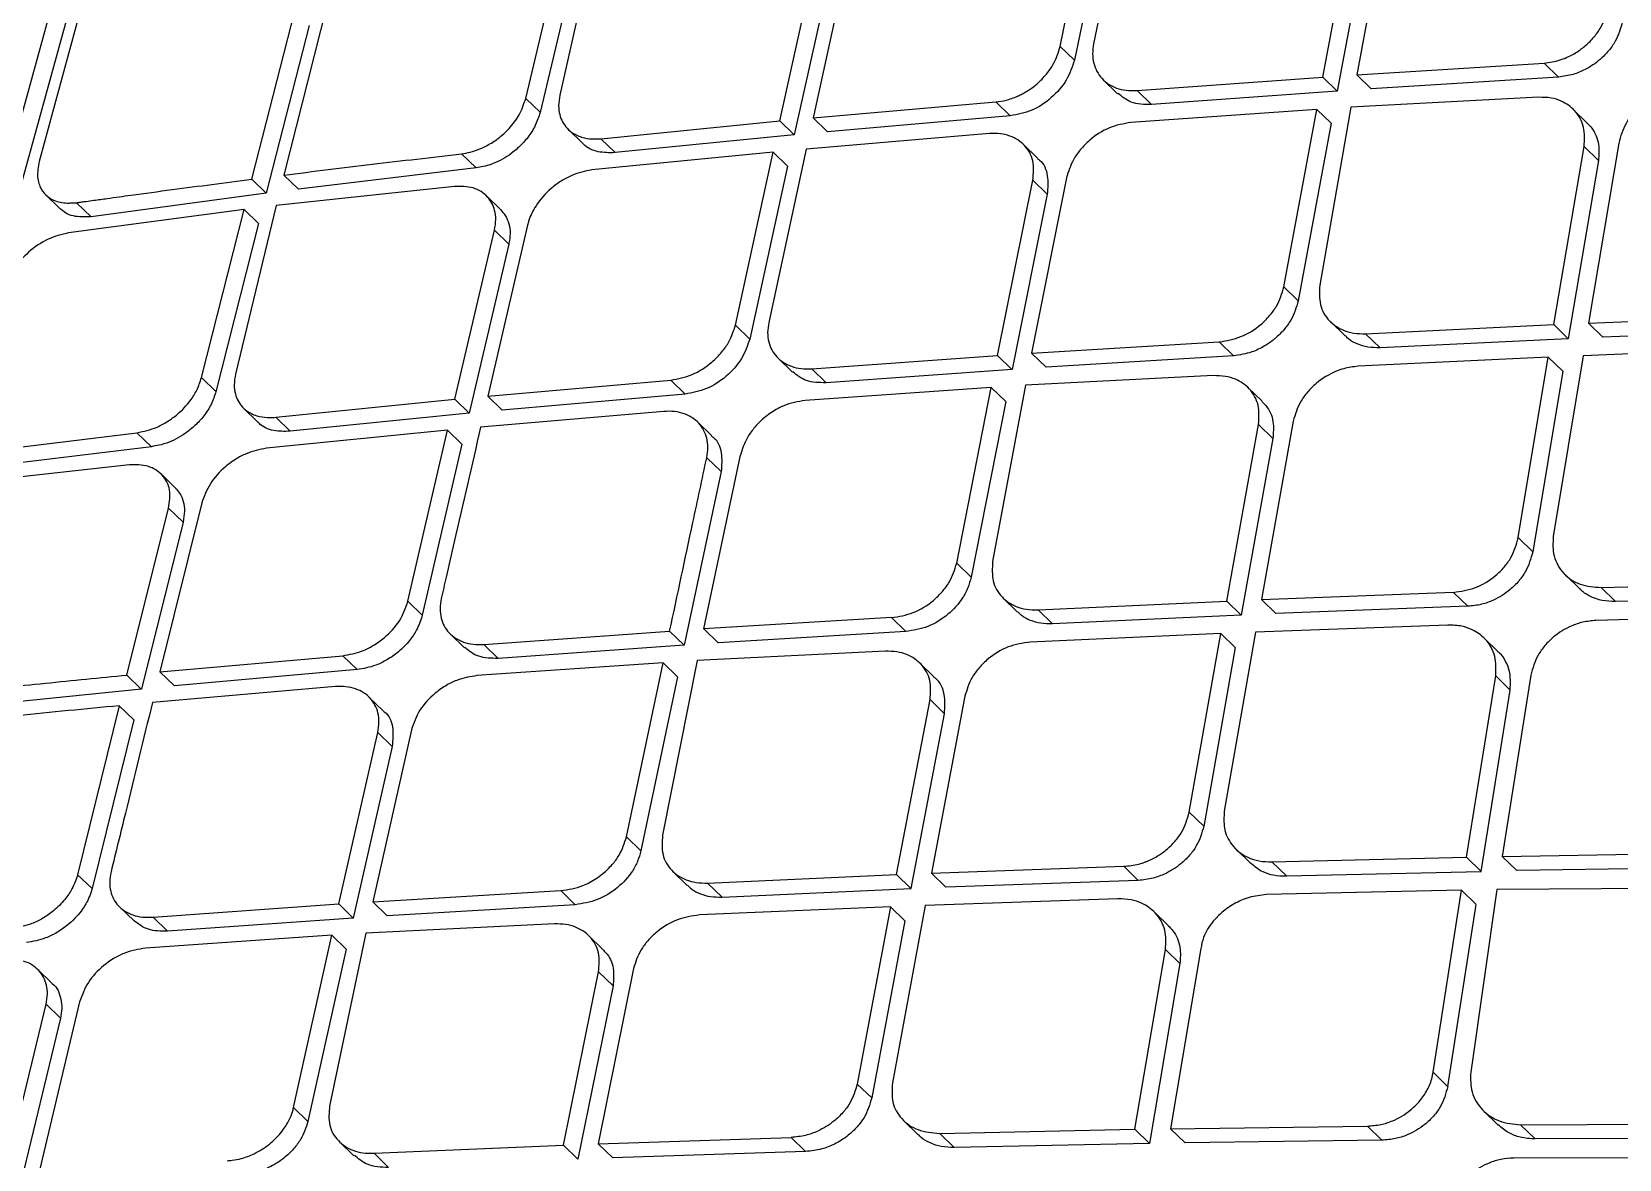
# Model space of a CAD drawing. Extents: x 400 to 501, y 484 to 634.
# Drawn here: x 484.989 to 486.318, y 516.05 to 516.993 of the extents above; entities that cross this region are included whole.
import ezdxf

# ---------------------------------------------------------------- set-up
doc = ezdxf.new("R2010")
doc.units = 0
doc.header["$MEASUREMENT"] = 0
doc.layers.add('DIM', color=3, linetype='Continuous')
doc.layers.add('GEOMETRY', color=3, linetype='Continuous', lineweight=25)

# ---------------------------------------------------------------- blocks, each defined once
blk = doc.blocks.new('2026 GRANDEE')
at = {"layer": 'GEOMETRY', "ltscale": 16}
for p, q in [((35.4249, -79.8593), (35.455, -79.7132)), ((35.4827, -79.7106), (35.4529, -79.857)), ((35.467, -79.7248), (35.4369, -79.8709)), ((35.6448, -79.885), (35.6728, -79.737)), ((35.7009, -79.7348), (35.6731, -79.8831)), ((35.6848, -79.7486), (35.6568, -79.8967)), ((34.9776, -79.9028), (35.0116, -79.7605)), ((35.0385, -79.7572), (35.0062, -79.9)), ((35.0236, -79.7721), (34.9896, -79.9145)), ((35.1904, -79.9217), (35.222, -79.7787)), ((35.2498, -79.7745), (35.2181, -79.9191)), ((35.234, -79.7904), (35.2024, -79.9333)), ((34.5441, -79.9596), (34.5821, -79.8213)), ((34.6081, -79.8171), (34.5703, -79.9557)), ((34.5943, -79.833), (34.5562, -79.9714)), ((34.7485, -79.9703), (34.7844, -79.8299)), ((34.811, -79.8263), (34.7753, -79.967)), ((34.7965, -79.8417), (34.7605, -79.9821)), ((35.4249, -79.8593), (35.4369, -79.8709)), ((35.6731, -79.8831), (35.8299, -79.8733)), ((35.842, -79.8849), (35.8299, -79.8733)), ((35.461, -79.8872), (35.473, -79.899)), ((35.4894, -79.8963), (35.6448, -79.885)), ((35.6448, -79.885), (35.6568, -79.8967)), ((35.6731, -79.8831), (35.6851, -79.8948)), ((35.842, -79.8849), (35.6851, -79.8948)), ((35.4894, -79.8963), (35.5014, -79.9079)), ((35.6568, -79.8967), (35.5014, -79.9079)), ((34.9776, -79.9028), (34.9896, -79.9144)), ((35.2181, -79.9191), (35.3712, -79.9057)), ((35.3712, -79.9057), (35.3832, -79.9173)), ((35.6397, -79.912), (35.4841, -79.923)), ((35.6121, -80.0605), (35.6397, -79.912)), ((35.6397, -79.912), (35.6517, -79.9236)), ((35.6681, -79.9101), (35.6422, -80.0592)), ((35.8254, -79.9019), (35.6681, -79.9101)), ((35.8661, -79.9234), (35.8541, -79.9118)), ((35.0404, -79.9366), (35.1904, -79.9217)), ((35.2024, -79.9333), (35.1904, -79.9217)), ((35.2181, -79.9191), (35.2301, -79.9307)), ((35.3832, -79.9173), (35.2301, -79.9307)), ((35.6517, -79.9236), (35.6241, -80.0722)), ((35.0131, -79.9286), (35.0252, -79.9404)), ((35.0404, -79.9366), (35.0524, -79.9482)), ((35.2024, -79.9333), (35.0524, -79.9482)), ((35.3658, -79.9322), (35.2124, -79.9454)), ((35.406, -79.9527), (35.394, -79.9411)), ((35.8924, -79.9402), (35.867, -80.0908)), ((34.924, -79.9492), (34.9361, -79.9609)), ((35.1847, -79.9479), (35.0329, -79.9627)), ((35.1531, -80.0926), (35.1847, -79.9479)), ((35.2124, -79.9454), (35.181, -80.0903)), ((35.1847, -79.9479), (35.1967, -79.9596)), ((35.838, -80.0921), (35.8634, -79.9431)), ((35.8754, -79.9548), (35.8501, -80.1039)), ((35.8634, -79.9431), (35.8754, -79.9548)), ((34.7753, -79.967), (34.7874, -79.9787)), ((34.9361, -79.9609), (34.7874, -79.9787)), ((35.1967, -79.9596), (35.1651, -80.1042)), ((34.7485, -79.9703), (34.7605, -79.982)), ((34.9179, -79.9764), (34.7688, -79.9925)), ((35.3726, -80.118), (35.4021, -79.9713)), ((35.4303, -79.9692), (35.401, -80.1161)), ((35.4021, -79.9713), (35.4141, -79.983)), ((34.576, -79.9835), (34.588, -79.9952)), ((34.6018, -79.9901), (34.6139, -80.0018)), ((34.7605, -79.9821), (34.6139, -80.0018)), ((34.7688, -79.9925), (34.7348, -80.1337)), ((34.9566, -79.9958), (34.9446, -79.9842)), ((35.4141, -79.983), (35.3847, -80.1297)), ((34.742, -79.9959), (34.5951, -80.0154)), ((34.7063, -80.1365), (34.742, -79.9959)), ((34.754, -80.0076), (34.7184, -80.1483)), ((34.754, -80.0076), (34.742, -79.9959)), ((34.9182, -80.1546), (34.9515, -80.0132)), ((34.9792, -80.009), (34.9459, -80.152)), ((34.9515, -80.0132), (34.9635, -80.0249)), ((34.9635, -80.0249), (34.9303, -80.1663)), ((35.6121, -80.0605), (35.6241, -80.0721)), ((35.867, -80.0908), (36.0273, -80.0843)), ((35.1531, -80.0926), (35.1651, -80.1042)), ((35.6513, -80.0899), (35.6634, -80.1016)), ((35.6805, -80.0998), (35.838, -80.0921)), ((35.6805, -80.0998), (35.6926, -80.1115)), ((35.838, -80.0921), (35.8501, -80.1039)), ((35.867, -80.0908), (35.8791, -80.1026)), ((36.0394, -80.0961), (35.8791, -80.1026)), ((35.401, -80.1161), (35.5581, -80.1065)), ((35.5581, -80.1065), (35.5701, -80.1182)), ((35.8501, -80.1039), (35.6926, -80.1115)), ((36.023, -80.1119), (35.8625, -80.1182)), ((35.1889, -80.1202), (35.2009, -80.1319)), ((35.2171, -80.1291), (35.3726, -80.118)), ((35.3726, -80.118), (35.3846, -80.1297)), ((35.401, -80.1161), (35.4131, -80.1278)), ((35.5701, -80.1182), (35.4131, -80.1278)), ((35.8334, -80.1195), (35.6742, -80.127)), ((35.8083, -80.2704), (35.8334, -80.1195)), ((35.8334, -80.1195), (35.8455, -80.1312)), ((35.8625, -80.1182), (35.8376, -80.2694)), ((34.7063, -80.1365), (34.7183, -80.1482)), ((34.9459, -80.152), (35.099, -80.1385)), ((35.111, -80.1502), (35.099, -80.1385)), ((35.2171, -80.1291), (35.2291, -80.1408)), ((35.3847, -80.1297), (35.2291, -80.1408)), ((35.5532, -80.1348), (35.3958, -80.1429)), ((35.8455, -80.1312), (35.8204, -80.2822)), ((34.9459, -80.152), (34.9579, -80.1637)), ((35.111, -80.1502), (34.9579, -80.1637)), ((35.3673, -80.1447), (35.2115, -80.1556)), ((35.3383, -80.2918), (35.3673, -80.1447)), ((35.3673, -80.1447), (35.3794, -80.1564)), ((35.3958, -80.1429), (35.3684, -80.2905)), ((35.5939, -80.1563), (35.5819, -80.1447)), ((34.7414, -80.162), (34.7535, -80.1737)), ((34.7684, -80.1697), (34.9182, -80.1546)), ((34.9303, -80.1663), (34.7805, -80.1814)), ((34.9182, -80.1546), (34.9303, -80.1663)), ((35.0932, -80.1648), (34.9399, -80.178)), ((35.3794, -80.1564), (35.3503, -80.3035)), ((34.9122, -80.1806), (34.7607, -80.1956)), ((34.7684, -80.1697), (34.7805, -80.1814)), ((34.879, -80.3237), (34.9122, -80.1806)), ((34.9122, -80.1806), (34.9242, -80.1923)), ((35.1333, -80.1852), (35.1213, -80.1735)), ((35.5643, -80.3235), (35.5909, -80.1758)), ((35.5909, -80.1758), (35.603, -80.1875)), ((35.62, -80.1729), (35.5933, -80.3223)), ((34.504, -80.2008), (34.6523, -80.1826)), ((34.6523, -80.1826), (34.6644, -80.1943)), ((34.9242, -80.1923), (34.8911, -80.3354)), ((35.603, -80.1875), (35.5763, -80.3352)), ((34.6644, -80.1943), (34.5161, -80.2125)), ((35.1266, -80.3468), (35.1573, -80.2014)), ((35.1291, -80.2035), (35.1412, -80.2152)), ((34.6459, -80.2094), (34.4972, -80.226)), ((34.6843, -80.2287), (34.6724, -80.2171)), ((35.1412, -80.2152), (35.1102, -80.3604)), ((34.6439, -80.3854), (34.6788, -80.2457)), ((34.7065, -80.2414), (34.6715, -80.3828)), ((34.6788, -80.2457), (34.6909, -80.2574)), ((34.6909, -80.2574), (34.656, -80.3971)), ((35.8083, -80.2704), (35.8204, -80.2822)), ((35.3503, -80.3035), (35.3383, -80.2918)), ((35.8475, -80.3014), (35.8597, -80.3132)), ((35.8776, -80.3121), (36.0401, -80.3077)), ((35.8898, -80.3239), (35.8776, -80.3121)), ((34.879, -80.3237), (34.891, -80.3353)), ((35.3772, -80.321), (35.3893, -80.3327)), ((35.4064, -80.3308), (35.5643, -80.3235)), ((35.5643, -80.3235), (35.5763, -80.3352)), ((35.5933, -80.3223), (35.754, -80.3161)), ((35.5933, -80.3223), (35.6054, -80.334)), ((35.754, -80.3162), (35.7661, -80.3279)), ((36.0522, -80.3195), (35.8898, -80.3239)), ((35.2838, -80.3373), (35.1266, -80.3468)), ((35.2958, -80.349), (35.2838, -80.3373)), ((35.4064, -80.3308), (35.4185, -80.3425)), ((35.5763, -80.3352), (35.4185, -80.3425)), ((35.7661, -80.3279), (35.6054, -80.334)), ((36.0359, -80.3355), (35.8733, -80.3397)), ((34.9144, -80.351), (34.9265, -80.3627)), ((34.9426, -80.3598), (35.0981, -80.3487)), ((35.0981, -80.3487), (35.1102, -80.3604)), ((35.1266, -80.3468), (35.1386, -80.3585)), ((35.2958, -80.349), (35.1386, -80.3585)), ((35.5594, -80.3506), (35.3998, -80.3578)), ((35.533, -80.5003), (35.5594, -80.3506)), ((35.5594, -80.3506), (35.5715, -80.3624)), ((35.5885, -80.3494), (35.5623, -80.4993)), ((35.7494, -80.3436), (35.5885, -80.3494)), ((34.9546, -80.3715), (34.9426, -80.3598)), ((35.1102, -80.3604), (34.9546, -80.3715)), ((35.2786, -80.3654), (35.121, -80.3733)), ((35.5715, -80.3624), (35.5451, -80.5121)), ((35.7916, -80.366), (35.7795, -80.3543)), ((34.6715, -80.3828), (34.8245, -80.3692)), ((34.8245, -80.3692), (34.8365, -80.3809)), ((35.0926, -80.3751), (34.9367, -80.3859)), ((35.062, -80.5208), (35.0926, -80.3751)), ((35.121, -80.3733), (35.0922, -80.5195)), ((35.0926, -80.3751), (35.1046, -80.3868)), ((35.3193, -80.3869), (35.3073, -80.3752)), ((34.6559, -80.3971), (34.6439, -80.3854)), ((34.6715, -80.3828), (34.6836, -80.3945)), ((34.8365, -80.3809), (34.6836, -80.3945)), ((35.1046, -80.3868), (35.0741, -80.5325)), ((35.7651, -80.5379), (35.7894, -80.3862)), ((35.7894, -80.3862), (35.8015, -80.398)), ((35.8189, -80.3854), (35.7948, -80.5373)), ((34.656, -80.3971), (34.5064, -80.4125)), ((34.8184, -80.3951), (34.6652, -80.4085)), ((34.8584, -80.4154), (34.8464, -80.4038)), ((35.288, -80.5524), (35.316, -80.406)), ((35.316, -80.406), (35.3281, -80.4178)), ((35.3452, -80.4032), (35.3171, -80.5513)), ((35.7772, -80.5497), (35.8015, -80.398)), ((34.6375, -80.4111), (34.6026, -80.5525)), ((34.6496, -80.4228), (34.6375, -80.4111)), ((35.3001, -80.5642), (35.3281, -80.4178)), ((34.6496, -80.4228), (34.6147, -80.5642)), ((34.882, -80.4313), (34.8497, -80.5752)), ((34.8212, -80.577), (34.8538, -80.4334)), ((34.8659, -80.4451), (34.8333, -80.5888)), ((34.8538, -80.4334), (34.8659, -80.4451)), ((35.533, -80.5003), (35.5451, -80.512)), ((35.062, -80.5208), (35.0741, -80.5325)), ((35.5721, -80.5311), (35.5841, -80.5429)), ((35.6021, -80.5418), (35.7651, -80.5379)), ((35.7651, -80.5379), (35.7772, -80.5497)), ((35.7948, -80.5373), (35.9589, -80.5345)), ((35.7948, -80.5373), (35.807, -80.5491)), ((34.6026, -80.5525), (34.6147, -80.5642)), ((35.1007, -80.5497), (35.1128, -80.5615)), ((35.1298, -80.5595), (35.288, -80.5524)), ((35.3, -80.5642), (35.288, -80.5524)), ((35.3171, -80.5513), (35.4781, -80.5455)), ((35.3171, -80.5513), (35.3292, -80.563)), ((35.4902, -80.5573), (35.4781, -80.5455)), ((35.6021, -80.5418), (35.6143, -80.5536)), ((35.6143, -80.5536), (35.7772, -80.5497)), ((35.9711, -80.5464), (35.807, -80.5491)), ((34.8497, -80.5752), (35.007, -80.5658)), ((35.007, -80.5658), (35.0191, -80.5776)), ((35.1298, -80.5595), (35.1419, -80.5712)), ((35.1419, -80.5712), (35.3001, -80.5642)), ((35.4902, -80.5573), (35.3292, -80.563)), ((35.7607, -80.5655), (35.5975, -80.5692)), ((35.737, -80.7178), (35.7607, -80.5655)), ((35.7607, -80.5655), (35.7729, -80.5773)), ((35.7905, -80.565), (35.7685, -80.7179)), ((35.9551, -80.5639), (35.7905, -80.565)), ((34.6657, -80.5881), (34.8212, -80.577)), ((34.8212, -80.577), (34.8333, -80.5888)), ((34.8497, -80.5752), (34.8617, -80.5869)), ((35.0191, -80.5776), (34.8617, -80.5869)), ((35.2829, -80.5793), (35.123, -80.5862)), ((35.2829, -80.5793), (35.2551, -80.7277)), ((35.295, -80.5911), (35.2829, -80.5793)), ((35.312, -80.5782), (35.2845, -80.7268)), ((35.4733, -80.5727), (35.312, -80.5782)), ((35.7729, -80.5774), (35.7492, -80.7297)), ((34.6377, -80.5795), (34.6498, -80.5912)), ((34.6657, -80.5881), (34.6777, -80.5998)), ((34.8333, -80.5888), (34.6777, -80.5998)), ((35.295, -80.5911), (35.2672, -80.7394)), ((35.5154, -80.5951), (35.5034, -80.5834)), ((34.8154, -80.6032), (34.6595, -80.614)), ((34.7833, -80.7474), (34.8154, -80.6032)), ((34.8438, -80.6014), (34.8135, -80.7461)), ((34.8154, -80.6032), (34.8274, -80.6149)), ((35.0016, -80.5937), (34.8438, -80.6014)), ((35.0422, -80.615), (35.0302, -80.6034)), ((34.8274, -80.6149), (34.7954, -80.7591)), ((35.4875, -80.7656), (35.5131, -80.6151)), ((35.5131, -80.6151), (35.5252, -80.6269)), ((35.5426, -80.6144), (35.5173, -80.7651)), ((34.5811, -80.6434), (34.5691, -80.6317)), ((35.0678, -80.6311), (35.0383, -80.7778)), ((35.5252, -80.6269), (35.4997, -80.7775)), ((35.0092, -80.7789), (35.0386, -80.6339)), ((35.0507, -80.6456), (35.0213, -80.7907)), ((35.0386, -80.6339), (35.0507, -80.6456)), ((34.6043, -80.6589), (34.5704, -80.8012)), ((34.5419, -80.803), (34.5762, -80.661)), ((34.5762, -80.661), (34.5882, -80.6727)), ((34.5882, -80.6727), (34.554, -80.8148)), ((35.737, -80.7178), (35.7492, -80.7297)), ((35.2551, -80.7277), (35.2672, -80.7394)), ((34.7833, -80.7474), (34.7954, -80.7591)), ((35.7792, -80.7501), (35.7914, -80.762)), ((35.2938, -80.7582), (35.3062, -80.7702)), ((35.5173, -80.7651), (35.682, -80.7629)), ((35.5173, -80.7651), (35.5295, -80.7769)), ((35.682, -80.7629), (35.6942, -80.7747)), ((35.8103, -80.7618), (35.975, -80.7612)), ((35.8103, -80.7618), (35.8225, -80.7737)), ((34.8217, -80.776), (34.8339, -80.7878)), ((35.0383, -80.7778), (35.1998, -80.7724)), ((35.0383, -80.7778), (35.0505, -80.7896)), ((35.1998, -80.7724), (35.2119, -80.7842)), ((35.3241, -80.7691), (35.4875, -80.7656)), ((35.3362, -80.7809), (35.3241, -80.7691)), ((35.4997, -80.7775), (35.3362, -80.7809)), ((35.4875, -80.7656), (35.4997, -80.7774)), ((35.6942, -80.7747), (35.5295, -80.7769)), ((35.9872, -80.7731), (35.8225, -80.7737)), ((34.8508, -80.7857), (35.0092, -80.7789)), ((34.8508, -80.7857), (34.8629, -80.7975)), ((35.0213, -80.7907), (35.0092, -80.7789)), ((35.2119, -80.7842), (35.0505, -80.7896)), ((35.9711, -80.7893), (35.8046, -80.7897))]:
    blk.add_line(p, q, dxfattribs=at)
for points, knots in [([(39.3344, -73.6754), (39.0943, -73.989), (38.614, -74.6164), (37.8515, -75.526), (37.0585, -76.4108), (36.2329, -77.2665), (35.3771, -78.0921), (34.4922, -78.8851), (33.5825, -79.6476), (32.9551, -80.1279), (32.6415, -80.3679)], [0, 0, 0, 0, 0.124824, 0.249783, 0.374855, 0.499996, 0.625137, 0.750211, 0.875173, 1, 1, 1, 1]), ([(40.1497, -73.709), (40.0127, -73.8419), (39.7344, -74.112), (39.3257, -74.5096), (38.9336, -74.8911), (38.5729, -75.2424), (38.2434, -75.5632), (37.9632, -75.8359), (37.7285, -76.0643), (37.5351, -76.2523), (37.361, -76.4215), (37.2052, -76.5728), (37.0576, -76.7162), (36.8887, -76.8801), (36.6825, -77.0802), (36.4323, -77.3228), (36.1506, -77.5956), (35.8375, -77.8988), (35.4928, -78.2323), (35.1244, -78.5882), (34.7337, -78.9655), (34.3219, -79.3632), (33.8821, -79.7881), (33.4291, -80.2259), (33.123, -80.5224), (32.9727, -80.668)], [0, 0, 0, 0, 0.057285, 0.116397, 0.171134, 0.221513, 0.267531, 0.309184, 0.338855, 0.365836, 0.39013, 0.411737, 0.431012, 0.451894, 0.482374, 0.517226, 0.556449, 0.600044, 0.64801, 0.700352, 0.753718, 0.810985, 0.872139, 0.937203, 1, 1, 1, 1]), ([(33.01, -80.682), (33.0104, -80.6816), (33.0139, -80.6784), (33.0253, -80.6677), (33.0659, -80.6295), (33.2177, -80.487), (33.809, -79.9333), (34.9803, -78.8398), (36.0224, -77.837), (36.6226, -77.2594)], [0, 0, 0, 0, 0.000353, 0.002828, 0.009436, 0.033986, 0.128384, 0.498019, 1, 1, 1, 1]), ([(35.8299, -79.8733), (35.8345, -79.8727), (35.8401, -79.8719), (35.846, -79.8697), (35.8476, -79.8691), (35.848, -79.8689), (35.8481, -79.8689), (35.8481, -79.8689), (35.8481, -79.8689), (35.8482, -79.8689), (35.8482, -79.8688), (35.8484, -79.8687), (35.8488, -79.8686), (35.8495, -79.8683), (35.8509, -79.8676), (35.8536, -79.8663), (35.8585, -79.8634), (35.8651, -79.8585), (35.8719, -79.8515), (35.8795, -79.841), (35.8819, -79.8324), (35.8835, -79.8268)], [0, 0, 0, 0, 0.185354, 0.233077, 0.245627, 0.250089, 0.250633, 0.250647, 0.250669, 0.251224, 0.252335, 0.254552, 0.258975, 0.267772, 0.285165, 0.319156, 0.383945, 0.500727, 0.631057, 0.757961, 1, 1, 1, 1]), ([(35.8955, -79.8385), (35.8939, -79.8441), (35.8915, -79.8527), (35.884, -79.8632), (35.8758, -79.8716), (35.8656, -79.8784), (35.8536, -79.8834), (35.8461, -79.8844), (35.842, -79.8849)], [0, 0, 0, 0, 0.241763, 0.368671, 0.499274, 0.690602, 0.830641, 1, 1, 1, 1]), ([(35.3712, -79.9057), (35.374, -79.9053), (35.38, -79.9045), (35.386, -79.9024), (35.3893, -79.9009), (35.3898, -79.9007), (35.3914, -79.8999), (35.397, -79.8971), (35.4052, -79.8914), (35.4135, -79.8828), (35.4209, -79.8723), (35.4234, -79.8643), (35.4249, -79.8593)], [0, 0, 0, 0, 0.116873, 0.250401, 0.250408, 0.257645, 0.271775, 0.320702, 0.500592, 0.645566, 0.777272, 1, 1, 1, 1]), ([(35.4529, -79.857), (35.4525, -79.8598), (35.4517, -79.8655), (35.4531, -79.8759), (35.4589, -79.8869), (35.4696, -79.8938), (35.4801, -79.8964), (35.4862, -79.8963), (35.4894, -79.8963)], [0, 0, 0, 0, 0.12887, 0.255285, 0.499751, 0.737762, 0.865971, 1, 1, 1, 1]), ([(35.0062, -79.9), (35.0057, -79.903), (35.0048, -79.9087), (35.0061, -79.9186), (35.0105, -79.9267), (35.0181, -79.9329), (35.0261, -79.9361), (35.0339, -79.9369), (35.0388, -79.9367), (35.0404, -79.9366)], [0, 0, 0, 0, 0.140598, 0.268246, 0.500669, 0.625537, 0.790806, 0.929243, 1, 1, 1, 1]), ([(35.5014, -79.9079), (35.4983, -79.908), (35.4923, -79.9081), (35.4821, -79.9058), (35.4767, -79.9014), (35.4733, -79.8986)], [0, 0, 0, 0, 0.2733843, 0.5437611, 1, 1, 1, 1]), ([(35.9461, -79.8938), (35.9424, -79.8942), (35.9354, -79.895), (35.9234, -79.8996), (35.9126, -79.9066), (35.904, -79.9154), (35.8964, -79.926), (35.894, -79.9346), (35.8924, -79.9402)], [0, 0, 0, 0, 0.151565, 0.28557, 0.50008, 0.63195, 0.759375, 1, 1, 1, 1]), ([(34.924, -79.9492), (34.9264, -79.9488), (34.9334, -79.9475), (34.9441, -79.9433), (34.9551, -79.9363), (34.9645, -79.9277), (34.9732, -79.9161), (34.9761, -79.9074), (34.9776, -79.9028)], [0, 0, 0, 0, 0.1053092, 0.3066223, 0.4438354, 0.6051702, 0.7905784, 1, 1, 1, 1]), ([(34.9896, -79.9145), (34.9885, -79.9182), (34.9862, -79.9253), (34.9798, -79.9353), (34.9722, -79.9437), (34.962, -79.9519), (34.9495, -79.9585), (34.9402, -79.9602), (34.9361, -79.9609)], [0, 0, 0, 0, 0.168944, 0.325389, 0.469326, 0.600747, 0.82516, 1, 1, 1, 1]), ([(35.8634, -79.9431), (35.8637, -79.9376), (35.8642, -79.9292), (35.8602, -79.9193), (35.8546, -79.9113), (35.8462, -79.9054), (35.8356, -79.902), (35.8289, -79.9019), (35.8254, -79.9019)], [0, 0, 0, 0, 0.241944, 0.369022, 0.499868, 0.714172, 0.848246, 1, 1, 1, 1]), ([(35.4841, -79.923), (35.478, -79.924), (35.4659, -79.9262), (35.4513, -79.9357), (35.4417, -79.9455), (35.4343, -79.956), (35.4318, -79.9641), (35.4303, -79.9692)], [0, 0, 0, 0, 0.249757, 0.499404, 0.64357, 0.775204, 1, 1, 1, 1]), ([(35.866, -79.9235), (35.8673, -79.9249), (35.8721, -79.9297), (35.8764, -79.9404), (35.8758, -79.9503), (35.8754, -79.9548)], [0, 0, 0, 0, 0.178031, 0.620042, 1, 1, 1, 1]), ([(35.0524, -79.9482), (35.0476, -79.9483), (35.0374, -79.9483), (35.0286, -79.9442), (35.0255, -79.9406), (35.0253, -79.9403)], [0, 0, 0, 0, 0.457299, 0.958057, 1, 1, 1, 1]), ([(35.4021, -79.9713), (35.4026, -79.9657), (35.4035, -79.9547), (35.396, -79.9414), (35.3854, -79.9346), (35.3749, -79.932), (35.3689, -79.9321), (35.3658, -79.9322)], [0, 0, 0, 0, 0.251855, 0.499126, 0.738904, 0.866911, 1, 1, 1, 1]), ([(34.7753, -79.967), (34.7999, -79.9639), (34.8492, -79.9578), (34.899, -79.9521), (34.924, -79.9492)], [0, 0, 0, 0, 0.497207, 1, 1, 1, 1]), ([(35.4056, -79.9531), (35.4063, -79.9535), (35.4112, -79.9566), (35.4152, -79.9672), (35.4145, -79.9778), (35.4141, -79.983)], [0, 0, 0, 0, 0.07534, 0.544651, 1, 1, 1, 1]), ([(34.5703, -79.9557), (34.5696, -79.9602), (34.5682, -79.9687), (34.5715, -79.9786), (34.577, -79.9851), (34.5848, -79.9894), (34.5925, -79.9906), (34.5988, -79.9902), (34.601, -79.9901), (34.6018, -79.9901)], [0, 0, 0, 0, 0.216076, 0.406227, 0.570384, 0.708494, 0.905871, 0.965796, 1, 1, 1, 1]), ([(35.0329, -79.9627), (35.0273, -79.9638), (35.0186, -79.9656), (35.0071, -79.9719), (34.9963, -79.9798), (34.9864, -79.9912), (34.9812, -80.0018), (34.9796, -80.0071), (34.9793, -80.0085), (34.9792, -80.0089), (34.9792, -80.009), (34.9792, -80.009), (34.9792, -80.009)], [0, 0, 0, 0, 0.238532, 0.366743, 0.500494, 0.749386, 0.935395, 0.982948, 0.995288, 0.998597, 0.999828, 1, 1, 1, 1]), ([(34.6018, -79.9901), (34.6023, -79.99), (34.6031, -79.9899), (34.6046, -79.9897), (34.6068, -79.9894), (34.6107, -79.9888), (34.6177, -79.9879), (34.6302, -79.9861), (34.652, -79.9831), (34.6924, -79.9777), (34.7262, -79.9733), (34.7485, -79.9703)], [0, 0, 0, 0, 0.009623, 0.017116, 0.030517, 0.054581, 0.097601, 0.17449, 0.3111, 0.545921, 1, 1, 1, 1]), ([(34.9515, -80.0132), (34.952, -80.0102), (34.953, -80.0043), (34.9516, -79.9945), (34.9463, -79.9843), (34.9344, -79.9765), (34.9234, -79.9764), (34.9179, -79.9764)], [0, 0, 0, 0, 0.142068, 0.272969, 0.500388, 0.753972, 1, 1, 1, 1]), ([(34.6139, -80.0018), (34.6087, -80.002), (34.6008, -80.0023), (34.5925, -79.999), (34.5895, -79.9963), (34.5881, -79.995)], [0, 0, 0, 0, 0.5025696, 0.772697, 1, 1, 1, 1]), ([(34.9565, -79.9959), (34.9579, -79.9975), (34.961, -80.0008), (34.9638, -80.0076), (34.965, -80.0158), (34.964, -80.0218), (34.9635, -80.0249)], [0, 0, 0, 0, 0.216159, 0.467453, 0.728723, 1, 1, 1, 1]), ([(34.5951, -80.0154), (34.5893, -80.0167), (34.5778, -80.0195), (34.5616, -80.0306), (34.551, -80.0423), (34.5445, -80.0529), (34.5426, -80.0588), (34.5415, -80.0619)], [0, 0, 0, 0, 0.248517, 0.499694, 0.723033, 0.854912, 1, 1, 1, 1]), ([(35.5581, -80.1065), (35.5642, -80.1055), (35.5764, -80.1035), (35.591, -80.0943), (35.6003, -80.0849), (35.608, -80.0744), (35.6105, -80.066), (35.6121, -80.0605)], [0, 0, 0, 0, 0.249837, 0.499631, 0.632521, 0.760483, 1, 1, 1, 1]), ([(35.6422, -80.0592), (35.6419, -80.0647), (35.6413, -80.076), (35.6491, -80.0893), (35.6598, -80.0965), (35.6706, -80.0997), (35.6771, -80.0997), (35.6805, -80.0998)], [0, 0, 0, 0, 0.246673, 0.499199, 0.722631, 0.854677, 1, 1, 1, 1]), ([(35.6241, -80.0722), (35.6225, -80.0777), (35.62, -80.0861), (35.6124, -80.0965), (35.6074, -80.1016), (35.6038, -80.1046), (35.601, -80.1068), (35.5949, -80.1109), (35.584, -80.1162), (35.5752, -80.1174), (35.5701, -80.1182)], [0, 0, 0, 0, 0.238678, 0.366361, 0.499074, 0.513116, 0.541083, 0.63871, 0.791778, 1, 1, 1, 1]), ([(35.099, -80.1385), (35.105, -80.1374), (35.1171, -80.1351), (35.132, -80.1255), (35.1418, -80.1155), (35.1492, -80.105), (35.1516, -80.0973), (35.1531, -80.0926)], [0, 0, 0, 0, 0.249766, 0.499436, 0.654498, 0.789749, 1, 1, 1, 1]), ([(35.181, -80.0903), (35.1806, -80.0932), (35.1797, -80.0988), (35.1811, -80.1091), (35.1868, -80.12), (35.1975, -80.1267), (35.208, -80.1293), (35.214, -80.1292), (35.2171, -80.1291)], [0, 0, 0, 0, 0.130826, 0.257892, 0.499804, 0.74092, 0.868332, 1, 1, 1, 1]), ([(35.6926, -80.1115), (35.6891, -80.1114), (35.6824, -80.1114), (35.6735, -80.1086), (35.6672, -80.1053), (35.6644, -80.1023), (35.6635, -80.1014)], [0, 0, 0, 0, 0.3036567, 0.5949767, 0.8740112, 1, 1, 1, 1]), ([(35.6742, -80.127), (35.6702, -80.1274), (35.6641, -80.1282), (35.652, -80.1324), (35.6411, -80.139), (35.6317, -80.1485), (35.6241, -80.1589), (35.6216, -80.1674), (35.62, -80.1729)], [0, 0, 0, 0, 0.163472, 0.250582, 0.499861, 0.633896, 0.762075, 1, 1, 1, 1]), ([(34.6523, -80.1826), (34.6579, -80.1814), (34.6666, -80.1796), (34.678, -80.1733), (34.6878, -80.1662), (34.6963, -80.1572), (34.703, -80.1466), (34.7051, -80.1401), (34.7063, -80.1365)], [0, 0, 0, 0, 0.237892, 0.366099, 0.500195, 0.698234, 0.836249, 1, 1, 1, 1]), ([(34.7348, -80.1337), (34.7342, -80.1367), (34.7333, -80.1424), (34.7346, -80.1522), (34.7388, -80.1601), (34.7463, -80.1662), (34.7542, -80.1693), (34.762, -80.1701), (34.7668, -80.1698), (34.7684, -80.1697)], [0, 0, 0, 0, 0.143105, 0.271206, 0.501054, 0.625853, 0.791217, 0.929716, 1, 1, 1, 1]), ([(35.2291, -80.1408), (35.2232, -80.1407), (35.2121, -80.1406), (35.2047, -80.1345), (35.2011, -80.1317)], [0, 0, 0, 0, 0.527185, 1, 1, 1, 1]), ([(35.5909, -80.1758), (35.5913, -80.1702), (35.5919, -80.1618), (35.5879, -80.1521), (35.5823, -80.144), (35.5737, -80.1382), (35.5631, -80.135), (35.5566, -80.1349), (35.5532, -80.1348)], [0, 0, 0, 0, 0.244456, 0.370904, 0.499865, 0.723932, 0.855571, 1, 1, 1, 1]), ([(34.7184, -80.1483), (34.7172, -80.1518), (34.7149, -80.1587), (34.7087, -80.1684), (34.7012, -80.1766), (34.691, -80.1849), (34.6783, -80.1917), (34.6687, -80.1935), (34.6644, -80.1943)], [0, 0, 0, 0, 0.164053, 0.316987, 0.458803, 0.589503, 0.816681, 1, 1, 1, 1]), ([(35.1291, -80.2035), (35.1296, -80.2006), (35.1304, -80.195), (35.1291, -80.1847), (35.1234, -80.1738), (35.1128, -80.1671), (35.1022, -80.1645), (35.0963, -80.1647), (35.0932, -80.1648)], [0, 0, 0, 0, 0.129214, 0.255748, 0.499786, 0.74226, 0.869344, 1, 1, 1, 1]), ([(35.2115, -80.1556), (35.2055, -80.1566), (35.1972, -80.158), (35.1856, -80.1639), (35.1769, -80.1699), (35.1687, -80.1783), (35.1613, -80.1887), (35.1588, -80.1965), (35.1573, -80.2014)], [0, 0, 0, 0, 0.249456, 0.338534, 0.499918, 0.650657, 0.784388, 1, 1, 1, 1]), ([(35.5938, -80.1565), (35.5949, -80.1576), (35.5996, -80.1621), (35.6041, -80.1726), (35.6033, -80.1827), (35.603, -80.1875)], [0, 0, 0, 0, 0.148439, 0.597877, 1, 1, 1, 1]), ([(34.7805, -80.1814), (34.7758, -80.1815), (34.7658, -80.1816), (34.757, -80.1777), (34.7539, -80.174), (34.7536, -80.1736)], [0, 0, 0, 0, 0.4468358, 0.9441788, 1, 1, 1, 1]), ([(34.9399, -80.178), (34.9325, -80.2099), (34.9229, -80.2518), (34.912, -80.2996), (34.9083, -80.3154), (34.907, -80.3214)], [0, 0, 0, 0, 0.66822, 0.876165, 1, 1, 1, 1]), ([(35.1331, -80.1855), (35.1336, -80.1858), (35.1383, -80.1887), (35.1424, -80.1992), (35.1416, -80.2099), (35.1412, -80.2152)], [0, 0, 0, 0, 0.055106, 0.52936, 1, 1, 1, 1]), ([(34.7607, -80.1956), (34.755, -80.1967), (34.7462, -80.1985), (34.7347, -80.2047), (34.7239, -80.2126), (34.7125, -80.2251), (34.7085, -80.236), (34.7065, -80.2414)], [0, 0, 0, 0, 0.240292, 0.368217, 0.500906, 0.750194, 1, 1, 1, 1]), ([(35.0981, -80.3487), (35.1046, -80.3184), (35.1149, -80.2699), (35.1253, -80.2216), (35.1291, -80.2035)], [0, 0, 0, 0, 0.626411, 1, 1, 1, 1]), ([(34.6788, -80.2457), (34.6795, -80.2404), (34.6809, -80.2299), (34.6754, -80.2194), (34.6683, -80.2135), (34.6595, -80.2094), (34.6513, -80.2094), (34.6459, -80.2094)], [0, 0, 0, 0, 0.24947, 0.4991, 0.628386, 0.755117, 1, 1, 1, 1]), ([(34.6842, -80.2288), (34.6856, -80.2302), (34.6886, -80.2334), (34.6913, -80.24), (34.6925, -80.2482), (34.6914, -80.2543), (34.6909, -80.2574)], [0, 0, 0, 0, 0.203355, 0.45714, 0.722676, 1, 1, 1, 1]), ([(35.754, -80.3162), (35.7602, -80.3153), (35.7727, -80.3136), (35.7873, -80.3046), (35.7966, -80.2953), (35.8043, -80.2848), (35.8067, -80.2761), (35.8083, -80.2704)], [0, 0, 0, 0, 0.249952, 0.49955, 0.628854, 0.755639, 1, 1, 1, 1]), ([(35.8376, -80.2694), (35.8373, -80.275), (35.8369, -80.2836), (35.8412, -80.2937), (35.8477, -80.3026), (35.8595, -80.3107), (35.8716, -80.3117), (35.8776, -80.3121)], [0, 0, 0, 0, 0.242007, 0.369387, 0.500771, 0.749959, 1, 1, 1, 1]), ([(35.8204, -80.2822), (35.8188, -80.2879), (35.8164, -80.2965), (35.8088, -80.307), (35.8002, -80.3156), (35.7894, -80.3223), (35.7772, -80.3268), (35.7699, -80.3275), (35.7661, -80.3279)], [0, 0, 0, 0, 0.242878, 0.369315, 0.498785, 0.70823, 0.84392, 1, 1, 1, 1]), ([(35.2838, -80.3373), (35.2899, -80.3364), (35.3022, -80.3344), (35.3169, -80.3252), (35.3264, -80.3158), (35.3341, -80.3055), (35.3366, -80.2972), (35.3383, -80.2918)], [0, 0, 0, 0, 0.249634, 0.499696, 0.635091, 0.763938, 1, 1, 1, 1]), ([(35.3684, -80.2905), (35.3681, -80.2961), (35.3674, -80.3072), (35.3752, -80.3205), (35.3859, -80.3277), (35.3967, -80.3307), (35.4031, -80.3308), (35.4064, -80.3308)], [0, 0, 0, 0, 0.248863, 0.499207, 0.728584, 0.859141, 1, 1, 1, 1]), ([(35.3503, -80.3035), (35.3496, -80.3065), (35.348, -80.3123), (35.3422, -80.3233), (35.3315, -80.3354), (35.3143, -80.346), (35.302, -80.348), (35.2958, -80.349)], [0, 0, 0, 0, 0.131184, 0.257924, 0.497218, 0.748582, 1, 1, 1, 1]), ([(35.8898, -80.3239), (35.8859, -80.3238), (35.8784, -80.3235), (35.8689, -80.32), (35.8627, -80.3164), (35.8603, -80.3136), (35.8599, -80.3131)], [0, 0, 0, 0, 0.332328, 0.644504, 0.936561, 1, 1, 1, 1]), ([(34.8245, -80.3692), (34.83, -80.3682), (34.8386, -80.3667), (34.8503, -80.3608), (34.8615, -80.3529), (34.8732, -80.3402), (34.8771, -80.3292), (34.879, -80.3237)], [0, 0, 0, 0, 0.227757, 0.35877, 0.500914, 0.750398, 1, 1, 1, 1]), ([(34.907, -80.3214), (34.9065, -80.3242), (34.9056, -80.3299), (34.9069, -80.3401), (34.9125, -80.3508), (34.923, -80.3574), (34.9336, -80.36), (34.9395, -80.3598), (34.9426, -80.3598)], [0, 0, 0, 0, 0.132598, 0.260257, 0.49987, 0.743417, 0.870192, 1, 1, 1, 1]), ([(34.8911, -80.3354), (34.8897, -80.3395), (34.8874, -80.3467), (34.8803, -80.3572), (34.8718, -80.3659), (34.862, -80.3727), (34.8503, -80.3785), (34.8418, -80.38), (34.8365, -80.3809)], [0, 0, 0, 0, 0.187099, 0.328265, 0.500908, 0.64868, 0.781257, 1, 1, 1, 1]), ([(35.4185, -80.3425), (35.4151, -80.3425), (35.4086, -80.3425), (35.3999, -80.3399), (35.3934, -80.3366), (35.3905, -80.3336), (35.3895, -80.3326)], [0, 0, 0, 0, 0.293247, 0.57706, 0.851518, 1, 1, 1, 1]), ([(35.8733, -80.3397), (35.8696, -80.3401), (35.8627, -80.3407), (35.8504, -80.3449), (35.8393, -80.3517), (35.8305, -80.3605), (35.8228, -80.371), (35.8204, -80.3797), (35.8189, -80.3854)], [0, 0, 0, 0, 0.147013, 0.279468, 0.499914, 0.630384, 0.757337, 1, 1, 1, 1]), ([(35.7894, -80.3862), (35.7897, -80.3806), (35.7901, -80.3721), (35.7858, -80.3619), (35.78, -80.3539), (35.7714, -80.3478), (35.7606, -80.3439), (35.7534, -80.3437), (35.7494, -80.3436)], [0, 0, 0, 0, 0.239774, 0.36741, 0.499964, 0.700414, 0.83791, 1, 1, 1, 1]), ([(34.9546, -80.3715), (34.9489, -80.3714), (34.9377, -80.3712), (34.9303, -80.3654), (34.9267, -80.3625)], [0, 0, 0, 0, 0.514318, 1, 1, 1, 1]), ([(35.316, -80.406), (35.3164, -80.4005), (35.3172, -80.3894), (35.3096, -80.3759), (35.2989, -80.3687), (35.2883, -80.3656), (35.2819, -80.3655), (35.2786, -80.3654)], [0, 0, 0, 0, 0.247032, 0.49923, 0.729617, 0.859916, 1, 1, 1, 1]), ([(35.3998, -80.3578), (35.3936, -80.3587), (35.3813, -80.3606), (35.3665, -80.3697), (35.357, -80.3791), (35.3493, -80.3895), (35.3468, -80.3978), (35.3452, -80.4032)], [0, 0, 0, 0, 0.249843, 0.499322, 0.635836, 0.764929, 1, 1, 1, 1]), ([(35.8015, -80.398), (35.8018, -80.3924), (35.8022, -80.3838), (35.7978, -80.3738), (35.7947, -80.3684), (35.7919, -80.3665), (35.7915, -80.3662)], [0, 0, 0, 0, 0.458881, 0.703207, 0.956982, 1, 1, 1, 1]), ([(34.4943, -80.4008), (34.4952, -80.4007), (34.4967, -80.4005), (34.4994, -80.4002), (34.5034, -80.3998), (34.5105, -80.399), (34.5233, -80.3977), (34.5455, -80.3953), (34.5867, -80.3911), (34.6211, -80.3877), (34.6439, -80.3854)], [0, 0, 0, 0, 0.017104, 0.030497, 0.054545, 0.09754, 0.174389, 0.310931, 0.545091, 1, 1, 1, 1]), ([(34.9367, -80.3859), (34.9315, -80.3868), (34.923, -80.3881), (34.9112, -80.3938), (34.8996, -80.4018), (34.8878, -80.4146), (34.8839, -80.4257), (34.882, -80.4313)], [0, 0, 0, 0, 0.215947, 0.349899, 0.500892, 0.750429, 1, 1, 1, 1]), ([(35.3281, -80.4178), (35.3284, -80.4123), (35.329, -80.4014), (35.3245, -80.3907), (35.3196, -80.3875), (35.3191, -80.3872)], [0, 0, 0, 0, 0.469551, 0.94917, 1, 1, 1, 1]), ([(34.8538, -80.4334), (34.8543, -80.4305), (34.8552, -80.4249), (34.854, -80.4147), (34.8484, -80.404), (34.8378, -80.3973), (34.8273, -80.3949), (34.8214, -80.3951), (34.8184, -80.3951)], [0, 0, 0, 0, 0.131234, 0.258449, 0.499894, 0.744681, 0.871143, 1, 1, 1, 1]), ([(34.6375, -80.4111), (34.6091, -80.4138), (34.5695, -80.4177), (34.5192, -80.4228), (34.4972, -80.4252), (34.4862, -80.4263)], [0, 0, 0, 0, 0.562661, 0.781761, 1, 1, 1, 1]), ([(34.6652, -80.4085), (34.6576, -80.4393), (34.6461, -80.4866), (34.6346, -80.5338), (34.6306, -80.5502)], [0, 0, 0, 0, 0.653621, 1, 1, 1, 1]), ([(34.8582, -80.4157), (34.8586, -80.4159), (34.8632, -80.4186), (34.8673, -80.429), (34.8663, -80.4397), (34.8659, -80.4451)], [0, 0, 0, 0, 0.0380092, 0.5164022, 1, 1, 1, 1]), ([(35.5623, -80.4993), (35.562, -80.5041), (35.5613, -80.5144), (35.5668, -80.5259), (35.5743, -80.5336), (35.582, -80.5383), (35.5914, -80.5415), (35.5985, -80.5417), (35.6021, -80.5418)], [0, 0, 0, 0, 0.208143, 0.443363, 0.571931, 0.707531, 0.850209, 1, 1, 1, 1]), ([(35.4781, -80.5455), (35.4823, -80.5451), (35.4878, -80.5446), (35.4939, -80.5427), (35.496, -80.5419), (35.4968, -80.5416), (35.4968, -80.5416), (35.4968, -80.5416), (35.4968, -80.5416), (35.4968, -80.5416), (35.4969, -80.5416), (35.497, -80.5415), (35.4974, -80.5413), (35.4981, -80.541), (35.4996, -80.5404), (35.5023, -80.5392), (35.5073, -80.5365), (35.5141, -80.5317), (35.5211, -80.5248), (35.5288, -80.5145), (35.5313, -80.5059), (35.533, -80.5003)], [0, 0, 0, 0, 0.167286, 0.219661, 0.251057, 0.251406, 0.251423, 0.251458, 0.251596, 0.251871, 0.252422, 0.254623, 0.259014, 0.26775, 0.285035, 0.318861, 0.383524, 0.500884, 0.631347, 0.758344, 1, 1, 1, 1]), ([(35.5451, -80.512), (35.5435, -80.5176), (35.541, -80.5262), (35.5333, -80.5365), (35.5248, -80.5449), (35.5142, -80.5514), (35.502, -80.5561), (35.4944, -80.5569), (35.4902, -80.5573)], [0, 0, 0, 0, 0.240637, 0.367491, 0.498365, 0.694731, 0.833848, 1, 1, 1, 1]), ([(35.007, -80.5658), (35.0132, -80.5649), (35.0234, -80.5633), (35.0351, -80.557), (35.0434, -80.5509), (35.05, -80.5444), (35.0577, -80.5342), (35.0603, -80.526), (35.062, -80.5208)], [0, 0, 0, 0, 0.249385, 0.412079, 0.50042, 0.638409, 0.768094, 1, 1, 1, 1]), ([(35.0922, -80.5195), (35.0918, -80.5251), (35.091, -80.5361), (35.0987, -80.5493), (35.1095, -80.5564), (35.1203, -80.5594), (35.1266, -80.5595), (35.1298, -80.5595)], [0, 0, 0, 0, 0.250814, 0.499227, 0.732582, 0.862136, 1, 1, 1, 1]), ([(35.0741, -80.5325), (35.0733, -80.5354), (35.0717, -80.5412), (35.0658, -80.5521), (35.0549, -80.564), (35.0376, -80.5746), (35.0253, -80.5766), (35.0191, -80.5776)], [0, 0, 0, 0, 0.130521, 0.257131, 0.49774, 0.748987, 1, 1, 1, 1]), ([(34.6026, -80.5525), (34.6013, -80.5565), (34.5989, -80.5636), (34.5917, -80.574), (34.5833, -80.5825), (34.5737, -80.5891), (34.562, -80.595), (34.5532, -80.5966), (34.5476, -80.5976)], [0, 0, 0, 0, 0.184609, 0.326069, 0.500033, 0.638532, 0.76817, 1, 1, 1, 1]), ([(34.6306, -80.5502), (34.6301, -80.5531), (34.6291, -80.5587), (34.6303, -80.5687), (34.6357, -80.5793), (34.6462, -80.5859), (34.6567, -80.5883), (34.6627, -80.5882), (34.6657, -80.5881)], [0, 0, 0, 0, 0.134378, 0.26264, 0.499974, 0.7453, 0.871584, 1, 1, 1, 1]), ([(35.5843, -80.5426), (35.5875, -80.5453), (35.593, -80.5499), (35.6036, -80.5532), (35.6106, -80.5535), (35.6143, -80.5536)], [0, 0, 0, 0, 0.399433, 0.680564, 1, 1, 1, 1]), ([(34.6147, -80.5642), (34.6146, -80.5645), (34.6144, -80.5654), (34.6135, -80.5685), (34.6111, -80.5745), (34.6052, -80.5842), (34.596, -80.5938), (34.5855, -80.601), (34.5737, -80.6069), (34.5651, -80.6084), (34.5597, -80.6093)], [0, 0, 0, 0, 0.014372, 0.042569, 0.140352, 0.293177, 0.500762, 0.644581, 0.775864, 1, 1, 1, 1]), ([(35.113, -80.5613), (35.1141, -80.5624), (35.1172, -80.5655), (35.1237, -80.5687), (35.1323, -80.5712), (35.1387, -80.5712), (35.1419, -80.5712)], [0, 0, 0, 0, 0.166105, 0.436973, 0.7149, 1, 1, 1, 1]), ([(35.5131, -80.6151), (35.5134, -80.6095), (35.5138, -80.601), (35.5096, -80.591), (35.5037, -80.5828), (35.495, -80.5767), (35.484, -80.5731), (35.4771, -80.5728), (35.4733, -80.5727)], [0, 0, 0, 0, 0.241665, 0.368805, 0.499911, 0.712325, 0.846851, 1, 1, 1, 1]), ([(35.5975, -80.5692), (35.5927, -80.5697), (35.5834, -80.5707), (35.5707, -80.5764), (35.5606, -80.5834), (35.5515, -80.5927), (35.5448, -80.603), (35.5432, -80.6112), (35.5426, -80.6144)], [0, 0, 0, 0, 0.194372, 0.368901, 0.523578, 0.658412, 0.867997, 1, 1, 1, 1]), ([(34.6777, -80.5998), (34.6721, -80.5998), (34.661, -80.5996), (34.6536, -80.5939), (34.6499, -80.5911)], [0, 0, 0, 0, 0.5034, 1, 1, 1, 1]), ([(35.123, -80.5862), (35.1168, -80.5871), (35.1044, -80.589), (35.0895, -80.598), (35.0798, -80.6074), (35.0721, -80.6177), (35.0695, -80.6259), (35.0678, -80.6311)], [0, 0, 0, 0, 0.249711, 0.499319, 0.638445, 0.768404, 1, 1, 1, 1]), ([(35.0386, -80.6339), (35.0391, -80.6284), (35.04, -80.6173), (35.0324, -80.604), (35.0218, -80.5968), (35.0111, -80.5938), (35.0048, -80.5937), (35.0016, -80.5937)], [0, 0, 0, 0, 0.249256, 0.499248, 0.733673, 0.862955, 1, 1, 1, 1]), ([(35.5153, -80.5952), (35.5167, -80.5966), (35.5216, -80.6015), (35.5261, -80.6124), (35.5255, -80.6223), (35.5252, -80.6269)], [0, 0, 0, 0, 0.17522, 0.61961, 1, 1, 1, 1]), ([(34.6595, -80.614), (34.6534, -80.615), (34.6412, -80.6172), (34.624, -80.6279), (34.6103, -80.6424), (34.6063, -80.6534), (34.6043, -80.6589)], [0, 0, 0, 0, 0.250043, 0.500022, 0.749955, 1, 1, 1, 1]), ([(35.0421, -80.6152), (35.0429, -80.616), (35.0474, -80.62), (35.052, -80.6302), (35.0511, -80.6406), (35.0507, -80.6456)], [0, 0, 0, 0, 0.105973, 0.565952, 1, 1, 1, 1]), ([(34.5762, -80.661), (34.5767, -80.6581), (34.5777, -80.6525), (34.5765, -80.6425), (34.571, -80.632), (34.5585, -80.6237), (34.547, -80.6234), (34.5412, -80.6232)], [0, 0, 0, 0, 0.13331, 0.261328, 0.500606, 0.747512, 1, 1, 1, 1]), ([(34.581, -80.6435), (34.5812, -80.6437), (34.5857, -80.6463), (34.5883, -80.6542), (34.5898, -80.6643), (34.5887, -80.6699), (34.5882, -80.6727)], [0, 0, 0, 0, 0.023638, 0.504136, 0.750394, 1, 1, 1, 1]), ([(35.682, -80.7629), (35.6858, -80.7626), (35.6929, -80.7621), (35.7054, -80.758), (35.7164, -80.7515), (35.7256, -80.7426), (35.7319, -80.7337), (35.7358, -80.7253), (35.7367, -80.7197), (35.737, -80.7178)], [0, 0, 0, 0, 0.149778, 0.28322, 0.500373, 0.626186, 0.769619, 0.922152, 1, 1, 1, 1]), ([(35.7685, -80.7179), (35.7684, -80.7236), (35.7682, -80.7322), (35.7728, -80.7425), (35.7796, -80.7515), (35.7919, -80.76), (35.8041, -80.7612), (35.8103, -80.7618)], [0, 0, 0, 0, 0.239617, 0.367584, 0.500817, 0.750041, 1, 1, 1, 1]), ([(35.2551, -80.7277), (35.2534, -80.7332), (35.2509, -80.7416), (35.2431, -80.7519), (35.2344, -80.7603), (35.2236, -80.7668), (35.2113, -80.7713), (35.2038, -80.772), (35.1998, -80.7724)], [0, 0, 0, 0, 0.239581, 0.367237, 0.4989, 0.699399, 0.837283, 1, 1, 1, 1]), ([(35.2845, -80.7268), (35.2842, -80.7323), (35.2835, -80.7435), (35.2915, -80.7575), (35.3053, -80.7673), (35.3178, -80.7685), (35.3241, -80.7691)], [0, 0, 0, 0, 0.242432, 0.489334, 0.741582, 1, 1, 1, 1]), ([(35.7493, -80.7297), (35.7477, -80.7355), (35.7453, -80.7443), (35.7376, -80.7547), (35.7287, -80.7633), (35.7176, -80.7699), (35.7051, -80.7739), (35.698, -80.7745), (35.6942, -80.7747)], [0, 0, 0, 0, 0.244278, 0.370481, 0.499074, 0.716195, 0.849851, 1, 1, 1, 1]), ([(34.7278, -80.7919), (34.7292, -80.7918), (34.7331, -80.7915), (34.7407, -80.79), (34.7515, -80.7859), (34.7636, -80.7783), (34.7736, -80.7682), (34.7795, -80.7587), (34.7823, -80.7521), (34.783, -80.7486), (34.7833, -80.7474)], [0, 0, 0, 0, 0.057753, 0.160399, 0.307814, 0.499823, 0.696553, 0.845584, 0.946728, 1, 1, 1, 1]), ([(34.8135, -80.7461), (34.813, -80.7517), (34.8121, -80.7626), (34.8198, -80.7757), (34.8306, -80.7828), (34.8413, -80.7857), (34.8476, -80.7857), (34.8508, -80.7857)], [0, 0, 0, 0, 0.252503, 0.499269, 0.735591, 0.864383, 1, 1, 1, 1]), ([(35.2672, -80.7394), (35.2656, -80.745), (35.263, -80.7534), (35.2552, -80.7637), (35.247, -80.7716), (35.2368, -80.778), (35.2245, -80.7829), (35.2164, -80.7837), (35.2119, -80.7842)], [0, 0, 0, 0, 0.239574, 0.367063, 0.499181, 0.674268, 0.818406, 1, 1, 1, 1]), ([(34.7954, -80.7591), (34.7937, -80.7642), (34.791, -80.7722), (34.7833, -80.7824), (34.7745, -80.7908), (34.7637, -80.7976), (34.7529, -80.8017), (34.7452, -80.8033), (34.7413, -80.8036), (34.7399, -80.8037)], [0, 0, 0, 0, 0.227605, 0.358253, 0.49967, 0.691124, 0.838437, 0.941436, 1, 1, 1, 1]), ([(35.8225, -80.7737), (35.8182, -80.7734), (35.8105, -80.7729), (35.7997, -80.7688), (35.7944, -80.7643), (35.7915, -80.7619)], [0, 0, 0, 0, 0.360671, 0.654112, 1, 1, 1, 1]), ([(35.3362, -80.7809), (35.3326, -80.7807), (35.3255, -80.7805), (35.3163, -80.7773), (35.3098, -80.7738), (35.3071, -80.7708), (35.3063, -80.77)], [0, 0, 0, 0, 0.311544, 0.608664, 0.891453, 1, 1, 1, 1]), ([(34.8629, -80.7975), (34.8597, -80.7974), (34.8535, -80.7974), (34.843, -80.7948), (34.8376, -80.7903), (34.8342, -80.7874)], [0, 0, 0, 0, 0.27844, 0.55168, 1, 1, 1, 1]), ([(35.8046, -80.7897), (35.8009, -80.7899), (35.794, -80.7904), (35.7815, -80.7943), (35.7702, -80.8008), (35.7612, -80.8094), (35.7547, -80.8184), (35.7511, -80.8268), (35.7495, -80.8325), (35.7495, -80.8344), (35.7495, -80.8347)], [0, 0, 0, 0, 0.144319, 0.275739, 0.499177, 0.626633, 0.749402, 0.925989, 0.990998, 1, 1, 1, 1])]:
    blk.add_open_spline(points, degree=3, knots=knots, dxfattribs=at)
for points in [[(35.4369, -79.8709), (35.435, -79.8765), (35.4313, -79.8877), (35.4181, -79.9028), (35.4013, -79.914), (35.3893, -79.9162), (35.3832, -79.9173)], [(35.1651, -80.1042), (35.1632, -80.1098), (35.1594, -80.1209), (35.1461, -80.1359), (35.1292, -80.147), (35.1171, -80.1491), (35.111, -80.1502)]]:
    blk.add_open_spline(points, degree=3, dxfattribs=at)

msp = doc.modelspace()

# ---------------------------------------------------------------- block references
at = {"layer": 'DIM'}
msp.add_blockref('2026 GRANDEE', (450.4248, 596.8403), dxfattribs=at)

doc.saveas('drawing.dxf')
